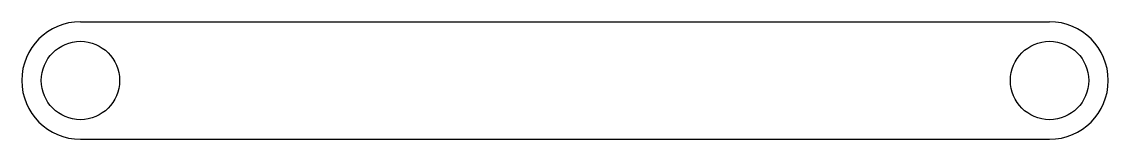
# Model space of a CAD drawing. Header units: millimetres. Extents: x 35.4 to 104.8, y 120.2 to 127.8.
import ezdxf

# ---------------------------------------------------------------- set-up
doc = ezdxf.new("R2010")
doc.units = ezdxf.units.MM
doc.layers.add('Shape2DView004', color=7, linetype='CONTINUOUS')

msp = doc.modelspace()

# ---------------------------------------------------------------- linework, layer by layer
at = {"layer": 'Shape2DView004'}
for p, q in [((39.1, 127.75), (101, 127.75)), ((39.1, 120.25), (101, 120.25))]:
    msp.add_line(p, q, dxfattribs=at)
for centre in [(39.1, 124), (101, 124)]:
    msp.add_circle(centre, 2.5, dxfattribs=at)
for centre, start, end in [((39.1, 124), 90, -90), ((101, 124), -90, 90)]:
    msp.add_arc(centre, 3.75, start, end, dxfattribs=at)

doc.saveas('drawing.dxf')
